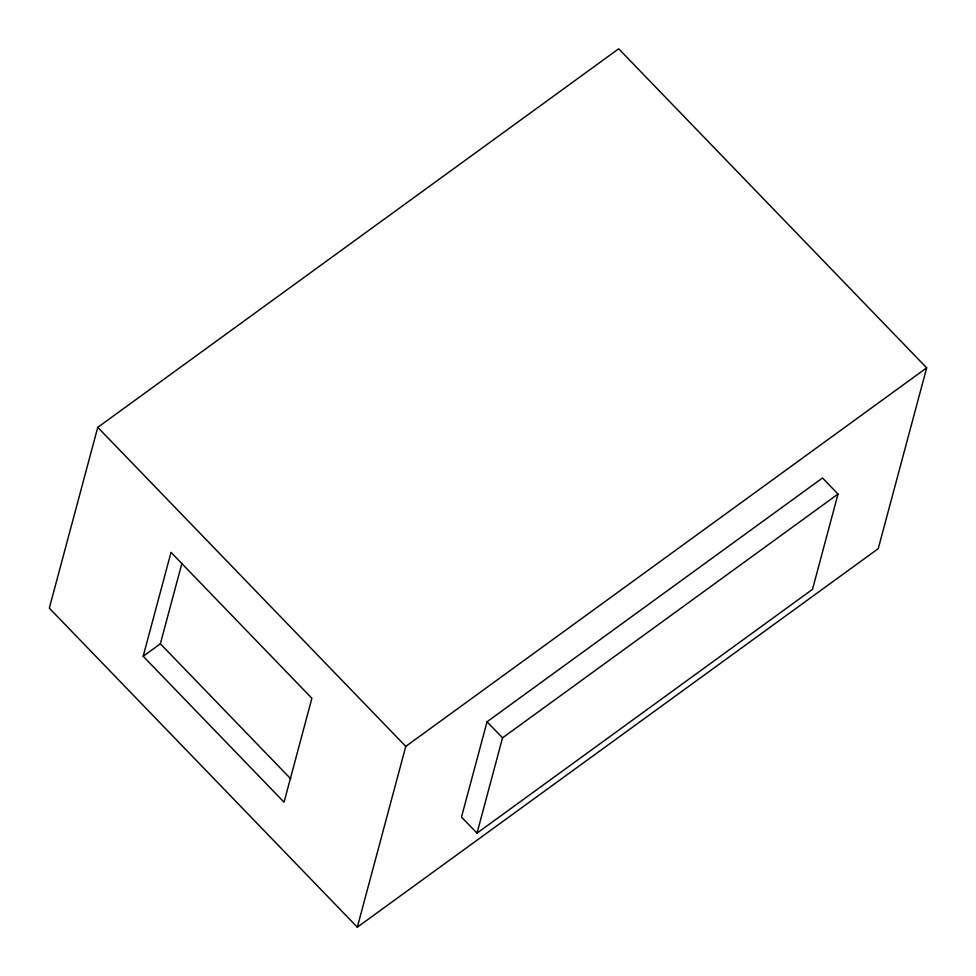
<?xml version="1.0" encoding="UTF-8"?>
<svg xmlns="http://www.w3.org/2000/svg" width="976" height="976" viewBox="0 0 976 976"><rect width="100%" height="100%" fill="white"/><g stroke="black" fill="none" stroke-linecap="round" stroke-linejoin="round"><path stroke-width="1.46" d="M97.759 427.342L49.312 608.146L357.314 927.2L878.241 548.658L926.688 367.854L618.686 48.8L97.759 427.342L405.772 746.396L357.314 927.2M143.179 656.262L171.02 552.355L311.893 698.279L284.053 802.187L143.179 656.262L160.357 643.782L181.926 563.286M487.036 721.776L461.502 817.071L477.008 833.138L812.496 589.358L838.018 494.063L822.512 477.984L487.036 721.776L502.542 737.844L477.008 833.138M405.772 746.396L926.688 367.854M502.542 737.844L838.018 494.063M160.357 643.782L290.714 778.824"/></g></svg>
